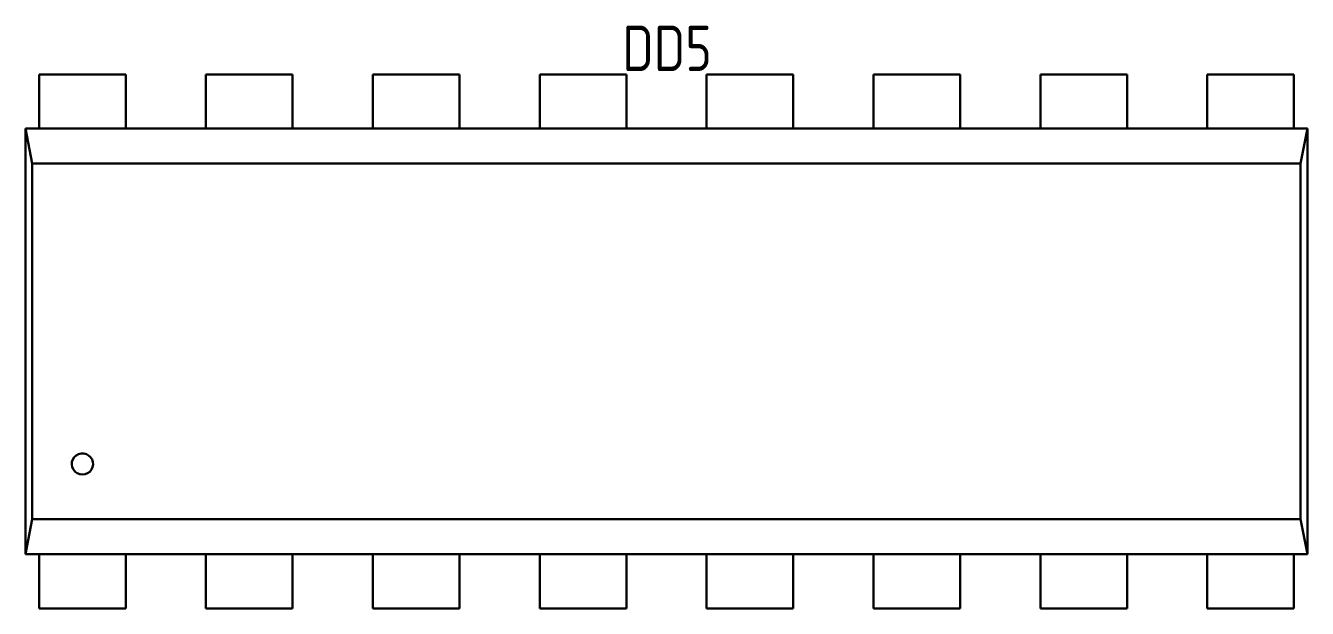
# Model space of a CAD drawing. Extents: x 346 to 4955, y 45 to 639.
# Drawn here: x 3449.4 to 3488.42, y 371.04 to 388.78 of the extents above; entities that cross this region are included whole.
import ezdxf

# ---------------------------------------------------------------- set-up
doc = ezdxf.new("R2010")
doc.units = 0
doc.header["$MEASUREMENT"] = 0
doc.layers.get('0').update_dxf_attribs({"linetype": 'CONTINUOUS'})
doc.styles.add('GOST type A0', font='gost.TTF', dxfattribs={"oblique": 15, "height": 3.5})

msp = doc.modelspace()

# ---------------------------------------------------------------- linework, layer by layer
at = {"color": 7, "lineweight": 30}
for p, q in [((3452.452, 387.298), (3449.812, 387.298)), ((3449.812, 387.298), (3449.812, 385.648)), ((3449.812, 385.648), (3449.812, 387.298)), ((3449.812, 387.298), (3452.452, 387.298)), ((3452.452, 387.298), (3449.812, 387.298)), ((3449.812, 387.298), (3449.812, 385.648)), ((3449.812, 385.648), (3449.812, 387.298)), ((3449.812, 387.298), (3452.452, 387.298)), ((3452.452, 385.648), (3452.452, 387.298)), ((3452.452, 385.648), (3452.452, 387.298)), ((3452.452, 385.648), (3452.452, 387.298)), ((3452.452, 385.648), (3452.452, 387.298)), ((3457.532, 387.298), (3454.892, 387.298)), ((3454.892, 387.298), (3454.892, 385.648)), ((3454.892, 385.648), (3454.892, 387.298)), ((3454.892, 387.298), (3457.532, 387.298)), ((3457.532, 387.298), (3454.892, 387.298)), ((3454.892, 387.298), (3454.892, 385.648)), ((3454.892, 385.648), (3454.892, 387.298)), ((3454.892, 387.298), (3457.532, 387.298)), ((3457.532, 385.648), (3457.532, 387.298)), ((3457.532, 385.648), (3457.532, 387.298)), ((3457.532, 385.648), (3457.532, 387.298)), ((3457.532, 385.648), (3457.532, 387.298)), ((3462.612, 387.298), (3459.972, 387.298)), ((3459.972, 387.298), (3459.972, 385.648)), ((3459.972, 385.648), (3459.972, 387.298)), ((3459.972, 387.298), (3462.612, 387.298)), ((3462.612, 387.298), (3459.972, 387.298)), ((3459.972, 387.298), (3459.972, 385.648)), ((3459.972, 385.648), (3459.972, 387.298)), ((3459.972, 387.298), (3462.612, 387.298)), ((3462.612, 385.648), (3462.612, 387.298)), ((3462.612, 385.648), (3462.612, 387.298)), ((3462.612, 385.648), (3462.612, 387.298)), ((3462.612, 385.648), (3462.612, 387.298)), ((3467.692, 387.298), (3465.052, 387.298)), ((3465.052, 387.298), (3465.052, 385.648)), ((3465.052, 385.648), (3465.052, 387.298)), ((3465.052, 387.298), (3467.692, 387.298)), ((3467.692, 387.298), (3465.052, 387.298)), ((3465.052, 387.298), (3465.052, 385.648)), ((3465.052, 385.648), (3465.052, 387.298)), ((3465.052, 387.298), (3467.692, 387.298)), ((3467.692, 385.648), (3467.692, 387.298)), ((3467.692, 385.648), (3467.692, 387.298)), ((3467.692, 385.648), (3467.692, 387.298)), ((3467.692, 385.648), (3467.692, 387.298)), ((3472.772, 387.298), (3470.132, 387.298)), ((3470.132, 387.298), (3470.132, 385.648)), ((3470.132, 385.648), (3470.132, 387.298)), ((3470.132, 387.298), (3472.772, 387.298)), ((3472.772, 387.298), (3470.132, 387.298)), ((3470.132, 387.298), (3470.132, 385.648)), ((3470.132, 385.648), (3470.132, 387.298)), ((3470.132, 387.298), (3472.772, 387.298)), ((3472.772, 385.648), (3472.772, 387.298)), ((3472.772, 385.648), (3472.772, 387.298)), ((3472.772, 385.648), (3472.772, 387.298)), ((3472.772, 385.648), (3472.772, 387.298)), ((3477.852, 387.298), (3475.212, 387.298)), ((3475.212, 387.298), (3475.212, 385.648)), ((3475.212, 385.648), (3475.212, 387.298)), ((3475.212, 387.298), (3477.852, 387.298)), ((3477.852, 387.298), (3475.212, 387.298)), ((3475.212, 387.298), (3475.212, 385.648)), ((3475.212, 385.648), (3475.212, 387.298)), ((3475.212, 387.298), (3477.852, 387.298)), ((3477.852, 385.648), (3477.852, 387.298)), ((3477.852, 385.648), (3477.852, 387.298)), ((3477.852, 385.648), (3477.852, 387.298)), ((3477.852, 385.648), (3477.852, 387.298)), ((3482.932, 387.298), (3480.292, 387.298)), ((3480.292, 387.298), (3480.292, 385.648)), ((3480.292, 385.648), (3480.292, 387.298)), ((3480.292, 387.298), (3482.932, 387.298)), ((3482.932, 387.298), (3480.292, 387.298)), ((3480.292, 387.298), (3480.292, 385.648)), ((3480.292, 385.648), (3480.292, 387.298)), ((3480.292, 387.298), (3482.932, 387.298)), ((3482.932, 385.648), (3482.932, 387.298)), ((3482.932, 385.648), (3482.932, 387.298)), ((3482.932, 385.648), (3482.932, 387.298)), ((3482.932, 385.648), (3482.932, 387.298)), ((3488.012, 387.298), (3485.372, 387.298)), ((3485.372, 387.298), (3485.372, 385.648)), ((3485.372, 385.648), (3485.372, 387.298)), ((3488.012, 387.298), (3485.372, 387.298)), ((3488.012, 387.298), (3485.372, 387.298)), ((3485.372, 387.298), (3485.372, 385.648)), ((3485.372, 385.648), (3485.372, 387.298)), ((3488.012, 387.298), (3485.372, 387.298)), ((3488.012, 385.648), (3488.012, 387.298)), ((3488.012, 385.648), (3488.012, 387.298)), ((3488.012, 385.648), (3488.012, 387.298)), ((3488.012, 385.648), (3488.012, 387.298)), ((3449.812, 385.648), (3449.404, 385.648)), ((3449.404, 385.648), (3449.404, 372.692)), ((3449.404, 372.692), (3449.404, 385.648)), ((3449.608, 384.58), (3449.404, 385.648)), ((3488.42, 385.648), (3449.404, 385.648)), ((3449.812, 385.648), (3449.404, 385.648)), ((3449.404, 385.648), (3449.404, 372.692)), ((3449.404, 372.692), (3449.404, 385.648)), ((3449.608, 384.58), (3449.404, 385.648)), ((3488.42, 385.648), (3449.404, 385.648)), ((3454.892, 385.648), (3452.452, 385.648)), ((3454.892, 385.648), (3452.452, 385.648)), ((3459.972, 385.648), (3457.532, 385.648)), ((3459.972, 385.648), (3457.532, 385.648)), ((3465.052, 385.648), (3462.612, 385.648)), ((3465.052, 385.648), (3462.612, 385.648)), ((3470.132, 385.648), (3467.692, 385.648)), ((3470.132, 385.648), (3467.692, 385.648)), ((3475.212, 385.648), (3472.772, 385.648)), ((3475.212, 385.648), (3472.772, 385.648)), ((3480.292, 385.648), (3477.852, 385.648)), ((3480.292, 385.648), (3477.852, 385.648)), ((3485.372, 385.648), (3482.932, 385.648)), ((3485.372, 385.648), (3482.932, 385.648)), ((3488.42, 385.648), (3488.012, 385.648)), ((3488.42, 385.648), (3488.012, 385.648)), ((3488.216, 384.58), (3488.42, 385.648)), ((3488.216, 384.58), (3488.42, 385.648)), ((3488.42, 372.692), (3488.42, 385.648)), ((3488.42, 372.692), (3488.42, 385.648)), ((3488.42, 372.692), (3488.42, 385.648)), ((3488.42, 372.692), (3488.42, 385.648)), ((3449.608, 373.76), (3449.608, 384.58)), ((3488.216, 384.58), (3449.608, 384.58)), ((3449.608, 373.76), (3449.608, 384.58)), ((3488.216, 384.58), (3449.608, 384.58)), ((3488.216, 373.76), (3488.216, 384.58)), ((3488.216, 373.76), (3488.216, 384.58)), ((3450.942, 375.7), (3451.012, 375.738)), ((3450.942, 375.7), (3451.012, 375.738)), ((3451.012, 375.738), (3451.092, 375.758)), ((3451.012, 375.738), (3451.092, 375.758)), ((3451.092, 375.758), (3451.172, 375.758)), ((3451.092, 375.758), (3451.172, 375.758)), ((3451.252, 375.738), (3451.172, 375.758)), ((3451.252, 375.738), (3451.172, 375.758)), ((3451.322, 375.7), (3451.252, 375.738)), ((3451.322, 375.7), (3451.252, 375.738)), ((3450.808, 375.418), (3450.814, 375.498)), ((3450.808, 375.418), (3450.814, 375.498)), ((3450.824, 375.338), (3450.808, 375.418)), ((3450.824, 375.338), (3450.808, 375.418)), ((3450.814, 375.498), (3450.84, 375.576)), ((3450.814, 375.498), (3450.84, 375.576)), ((3450.858, 375.264), (3450.824, 375.338)), ((3450.858, 375.264), (3450.824, 375.338)), ((3450.84, 375.576), (3450.882, 375.644)), ((3450.84, 375.576), (3450.882, 375.644)), ((3450.882, 375.644), (3450.942, 375.7)), ((3450.882, 375.644), (3450.942, 375.7)), ((3451.382, 375.644), (3451.322, 375.7)), ((3451.382, 375.644), (3451.322, 375.7)), ((3451.426, 375.576), (3451.382, 375.644)), ((3451.426, 375.576), (3451.382, 375.644)), ((3451.406, 375.264), (3451.44, 375.338)), ((3451.406, 375.264), (3451.44, 375.338)), ((3451.45, 375.498), (3451.426, 375.576)), ((3451.45, 375.498), (3451.426, 375.576)), ((3451.44, 375.338), (3451.456, 375.418)), ((3451.44, 375.338), (3451.456, 375.418)), ((3451.456, 375.418), (3451.45, 375.498)), ((3451.456, 375.418), (3451.45, 375.498)), ((3450.91, 375.202), (3450.858, 375.264)), ((3450.91, 375.202), (3450.858, 375.264)), ((3450.976, 375.154), (3450.91, 375.202)), ((3450.976, 375.154), (3450.91, 375.202)), ((3451.052, 375.124), (3450.976, 375.154)), ((3451.052, 375.124), (3450.976, 375.154)), ((3451.132, 375.114), (3451.052, 375.124)), ((3451.132, 375.114), (3451.052, 375.124)), ((3451.132, 375.114), (3451.212, 375.124)), ((3451.132, 375.114), (3451.212, 375.124)), ((3451.212, 375.124), (3451.288, 375.154)), ((3451.212, 375.124), (3451.288, 375.154)), ((3451.288, 375.154), (3451.354, 375.202)), ((3451.288, 375.154), (3451.354, 375.202)), ((3451.354, 375.202), (3451.406, 375.264)), ((3451.354, 375.202), (3451.406, 375.264)), ((3449.404, 372.692), (3449.608, 373.76)), ((3449.404, 372.692), (3449.608, 373.76)), ((3488.216, 373.76), (3449.608, 373.76)), ((3488.216, 373.76), (3449.608, 373.76)), ((3488.42, 372.692), (3488.216, 373.76)), ((3488.42, 372.692), (3488.216, 373.76)), ((3449.404, 372.692), (3449.812, 372.692)), ((3488.42, 372.692), (3449.404, 372.692)), ((3449.404, 372.692), (3449.812, 372.692)), ((3488.42, 372.692), (3449.404, 372.692)), ((3449.812, 372.692), (3449.812, 371.042)), ((3449.812, 371.042), (3449.812, 372.692)), ((3449.812, 372.692), (3449.812, 371.042)), ((3449.812, 371.042), (3449.812, 372.692)), ((3452.452, 371.042), (3452.452, 372.692)), ((3452.452, 372.692), (3454.892, 372.692)), ((3452.452, 371.042), (3452.452, 372.692)), ((3452.452, 371.042), (3452.452, 372.692)), ((3452.452, 372.692), (3454.892, 372.692)), ((3452.452, 371.042), (3452.452, 372.692)), ((3454.892, 372.692), (3454.892, 371.042)), ((3454.892, 371.042), (3454.892, 372.692)), ((3454.892, 372.692), (3454.892, 371.042)), ((3454.892, 371.042), (3454.892, 372.692)), ((3457.532, 371.042), (3457.532, 372.692)), ((3457.532, 372.692), (3459.972, 372.692)), ((3457.532, 371.042), (3457.532, 372.692)), ((3457.532, 371.042), (3457.532, 372.692)), ((3457.532, 372.692), (3459.972, 372.692)), ((3457.532, 371.042), (3457.532, 372.692)), ((3459.972, 372.692), (3459.972, 371.042)), ((3459.972, 371.042), (3459.972, 372.692)), ((3459.972, 372.692), (3459.972, 371.042)), ((3459.972, 371.042), (3459.972, 372.692)), ((3462.612, 371.042), (3462.612, 372.692)), ((3462.612, 372.692), (3465.052, 372.692)), ((3462.612, 371.042), (3462.612, 372.692)), ((3462.612, 371.042), (3462.612, 372.692)), ((3462.612, 372.692), (3465.052, 372.692)), ((3462.612, 371.042), (3462.612, 372.692)), ((3465.052, 372.692), (3465.052, 371.042)), ((3465.052, 371.042), (3465.052, 372.692)), ((3465.052, 372.692), (3465.052, 371.042)), ((3465.052, 371.042), (3465.052, 372.692)), ((3467.692, 371.042), (3467.692, 372.692)), ((3467.692, 372.692), (3470.132, 372.692)), ((3467.692, 371.042), (3467.692, 372.692)), ((3467.692, 371.042), (3467.692, 372.692)), ((3467.692, 372.692), (3470.132, 372.692)), ((3467.692, 371.042), (3467.692, 372.692)), ((3470.132, 372.692), (3470.132, 371.042)), ((3470.132, 371.042), (3470.132, 372.692)), ((3470.132, 372.692), (3470.132, 371.042)), ((3470.132, 371.042), (3470.132, 372.692)), ((3472.772, 371.042), (3472.772, 372.692)), ((3472.772, 372.692), (3475.212, 372.692)), ((3472.772, 371.042), (3472.772, 372.692)), ((3472.772, 371.042), (3472.772, 372.692)), ((3472.772, 372.692), (3475.212, 372.692)), ((3472.772, 371.042), (3472.772, 372.692)), ((3475.212, 372.692), (3475.212, 371.042)), ((3475.212, 371.042), (3475.212, 372.692)), ((3475.212, 372.692), (3475.212, 371.042)), ((3475.212, 371.042), (3475.212, 372.692)), ((3477.852, 371.042), (3477.852, 372.692)), ((3477.852, 372.692), (3480.292, 372.692)), ((3477.852, 371.042), (3477.852, 372.692)), ((3477.852, 371.042), (3477.852, 372.692)), ((3477.852, 372.692), (3480.292, 372.692)), ((3477.852, 371.042), (3477.852, 372.692)), ((3480.292, 372.692), (3480.292, 371.042)), ((3480.292, 371.042), (3480.292, 372.692)), ((3480.292, 372.692), (3480.292, 371.042)), ((3480.292, 371.042), (3480.292, 372.692)), ((3482.932, 371.042), (3482.932, 372.692)), ((3482.932, 372.692), (3485.372, 372.692)), ((3482.932, 371.042), (3482.932, 372.692)), ((3482.932, 371.042), (3482.932, 372.692)), ((3482.932, 372.692), (3485.372, 372.692)), ((3482.932, 371.042), (3482.932, 372.692)), ((3485.372, 372.692), (3485.372, 371.042)), ((3485.372, 371.042), (3485.372, 372.692)), ((3485.372, 372.692), (3485.372, 371.042)), ((3485.372, 371.042), (3485.372, 372.692)), ((3488.012, 371.042), (3488.012, 372.692)), ((3488.012, 372.692), (3488.42, 372.692)), ((3488.012, 371.042), (3488.012, 372.692)), ((3488.012, 371.042), (3488.012, 372.692)), ((3488.012, 372.692), (3488.42, 372.692)), ((3488.012, 371.042), (3488.012, 372.692)), ((3449.812, 371.042), (3452.452, 371.042)), ((3452.452, 371.042), (3449.812, 371.042)), ((3449.812, 371.042), (3452.452, 371.042)), ((3452.452, 371.042), (3449.812, 371.042)), ((3454.892, 371.042), (3457.532, 371.042)), ((3457.532, 371.042), (3454.892, 371.042)), ((3454.892, 371.042), (3457.532, 371.042)), ((3457.532, 371.042), (3454.892, 371.042)), ((3459.972, 371.042), (3462.612, 371.042)), ((3462.612, 371.042), (3459.972, 371.042)), ((3459.972, 371.042), (3462.612, 371.042)), ((3462.612, 371.042), (3459.972, 371.042)), ((3465.052, 371.042), (3467.692, 371.042)), ((3467.692, 371.042), (3465.052, 371.042)), ((3465.052, 371.042), (3467.692, 371.042)), ((3467.692, 371.042), (3465.052, 371.042)), ((3470.132, 371.042), (3472.772, 371.042)), ((3472.772, 371.042), (3470.132, 371.042)), ((3470.132, 371.042), (3472.772, 371.042)), ((3472.772, 371.042), (3470.132, 371.042)), ((3475.212, 371.042), (3477.852, 371.042)), ((3477.852, 371.042), (3475.212, 371.042)), ((3475.212, 371.042), (3477.852, 371.042)), ((3477.852, 371.042), (3475.212, 371.042)), ((3480.292, 371.042), (3482.932, 371.042)), ((3482.932, 371.042), (3480.292, 371.042)), ((3480.292, 371.042), (3482.932, 371.042)), ((3482.932, 371.042), (3480.292, 371.042)), ((3485.372, 371.042), (3488.012, 371.042)), ((3488.012, 371.042), (3485.372, 371.042)), ((3485.372, 371.042), (3488.012, 371.042)), ((3488.012, 371.042), (3485.372, 371.042))]:
    msp.add_line(p, q, dxfattribs=at)

# ---------------------------------------------------------------- texts
at = {"color": 7, "lineweight": 30, "style": 'GOST type A0'}
msp.add_text('DD5', height=1.3796, dxfattribs=at).set_placement((3467.569, 387.401))

doc.saveas('drawing.dxf')
